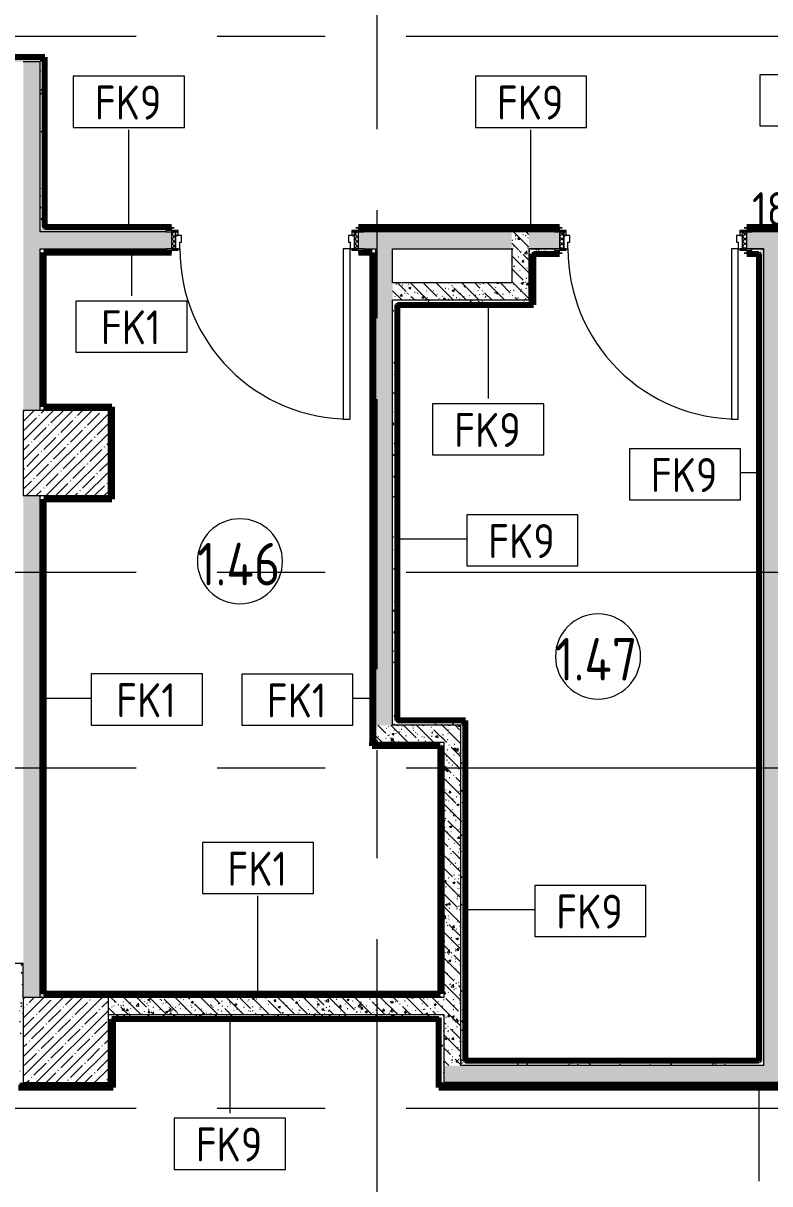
# Model space of a CAD drawing. Header units: millimetres. Extents: x 35144 to 233944, y -8553 to 29000.
# Drawn here: x 78580 to 82965, y 14555 to 21377 of the extents above; entities that cross this region are included whole.
import ezdxf

# ---------------------------------------------------------------- set-up
doc = ezdxf.new("R2010")
doc.units = ezdxf.units.MM
doc.linetypes.add('Осевая', pattern=[3175, 635, -476.25, 1587.5, -476.25])
for name, color, linetype, lineweight in [('A-AREA-IDEN', 7, 'Continuous', 9), ('A-DOOR', 7, 'Continuous', 9), ('A-DOOR-1', 7, 'Continuous', 13), ('A-DOOR-FRAM', 7, 'Continuous', 13), ('A-DOOR-FRAM-1', 7, 'Continuous', 9), ('A-WALL', 7, 'Continuous', 9), ('A-WALL-IDEN', 7, 'Continuous', 9), ('I-WALL', 7, 'Continuous', 9), ('S-COLS', 7, 'Continuous', 9), ('Оси', 7, 'Continuous', 9), ('Оси-2', 7, 'Осевая', 9)]:
    doc.layers.add(name, color=color, linetype=linetype, lineweight=lineweight)
for name, color, linetype, lineweight, true_color in [('A-WALL-3', 7, 'Continuous', 9, 0xff80c0), ('A-WALL-4', 7, 'Continuous', 9, 0x73b588), ('G-ANNO-TEXT-1', 7, 'Continuous', 9, 0x3c3c3c), ('I-WALL-1', 7, 'Continuous', 9, 0x73b588), ('I-WALL-6', 7, 'Continuous', 9, 0xc0c0c0), ('I-WALL-8', 7, 'Continuous', 80, 0xff80c0), ('I-WALL-9', 7, 'Continuous', 80, 0x73b588)]:
    doc.layers.add(name, color=color, linetype=linetype, lineweight=lineweight, true_color=true_color)
doc.styles.add('GOST Common', font='GOST_Common.ttf', dxfattribs={"width": 0.9, "height": 200})
doc.styles.add('GOST Common_1', font='GOST_Common.ttf', dxfattribs={"width": 0.9, "height": 250})
pattern_1 = [(135, (0, 0), (-75.43415, -75.43415), [106.68, -17.78, 3.556, -17.78]), (135, (0, 75.39), (-75.43415, -75.43415), []), (50, (0, 0), (127.52922, -11.15758), [13.335, -146.685]), (355, (0, 0), (-24.66966, 133.74002), [10.668, -117.348]), (100.451, (10.63, -0.93), (102.85973, 122.58178), [11.333, -124.663]), (46.184, (0, 35.56), (189.75516, -29.43036), [20.002, -220.027]), (96.636, (15.81, 33.1), (166.1822, 173.1996), [17, -186.995]), (351.184, (0, 35.56), (166.18393, 173.19757), [16.002, -176.022]), (21, (17.78, 26.67), (106.13027, -71.58603), [13.335, -146.685]), (326, (17.78, 26.67), (43.26188, 128.93175), [10.668, -117.348]), (71.451, (26.62, 20.7), (149.39198, 57.34505), [11.333, -124.663]), (37.5, (0, 0), (2.162228, 59.188357), [3.353, -112.573, 3.353, -115.773, -117.793]), (37.5, (0, 0), (2.162228, 59.188357), [-235.052, 3.353, -114.44]), (7.5, (0, 0), (46.773857, 70.126152), [3.353, -64.567, 3.353, -109.906, -44.894]), (7.5, (0, 0), (46.773857, 70.126152), [-181.178, 3.353, -41.542]), (327.5, (-39.65, 0), (94.91367, -4.010093), [3.353, -41.097, 3.353, -135.331, -184.023]), (327.5, (-39.65, 0), (94.91367, -4.010093), [-183.134, 3.353, -180.67]), (317.5, (-57.43, 0), (103.69057, 17.79882), [3.353, -54.432, 3.353, -88.748, -130.683]), (317.5, (-57.43, 0), (103.69057, 17.79882), [-149.885, 3.353, -127.33])]
pattern_2 = [(0, (0, 0), (121.92, 30.48), [10.058, -81.382, 10.058, -81.382, -487.68]), (0, (0, 0), (121.92, 30.48), [-182.88, 10.058, -172.822, 10.058, -81.382, -213.36]), (0, (0, 0), (121.92, 30.48), [-457.2, 10.058, -50.902, 10.058, -142.342]), (120, (45.72, 15.24), (-87.356454, 90.345817), [10.058, -81.382, 10.058, -81.382, -487.68]), (120, (45.72, 15.24), (-87.356454, 90.345817), [-182.88, 10.058, -172.822, 10.058, -81.382, -213.36]), (120, (45.72, 15.24), (-87.356454, 90.345817), [-457.2, 10.058, -50.902, 10.058, -142.342]), (240, (60.96, 76.2), (-34.563546, -120.825817), [10.058, -81.382, 10.058, -81.382, -487.68]), (240, (60.96, 76.2), (-34.563546, -120.825817), [-182.88, 10.058, -172.822, 10.058, -81.382, -213.36]), (240, (60.96, 76.2), (-34.563546, -120.825817), [-457.2, 10.058, -50.902, 10.058, -142.342])]

# ---------------------------------------------------------------- blocks, each defined once
blk = doc.blocks.new('110_Дверь_СКБ_1Ст_Внутренняя1 - Д-11п 1100x2100h_кладовые _все__ коридор _между помещениями блока столовой__ моечные _все_ 2-32102277-План отделки стен 1 этажа в осях 17-23')
at = {"layer": 'A-DOOR'}
h = blk.add_hatch(dxfattribs=at)
h.set_pattern_fill('FP_26', color=256, style=0, pattern_type=2)
h.set_pattern_definition([(135, (1751.41, 114.685), (-14.14214, -14.14214), []), (225, (1751.41, 114.685), (14.14214, -14.14214), [])])
h.paths.add_polyline_path([(562.5, -50), (562.5, 50), (537.5, 50), (537.5, -50)])
at = {"layer": 'A-DOOR-FRAM-1'}
h = blk.add_hatch(dxfattribs=at)
h.set_pattern_fill('FP_27', color=256, style=0, pattern_type=2)
h.set_pattern_definition([(45, (-371.384, 114.685), (-14.1421, 14.1421), []), (135, (-371.384, 114.685), (-14.1421, -14.1421), [])])
h.paths.add_polyline_path([(-512.5, -50), (-512.5, 50), (-537.5, 50), (-537.5, -50)])
at = {"layer": 'A-DOOR'}
blk.add_arc((-487.5, 50), 1000, 360, 90, dxfattribs=at)
at = {"layer": 'A-DOOR-1'}
for p, q in [((-487.5, 1050), (-487.5, 50)), ((-447.5, 1050), (-487.5, 1050)), ((-447.5, 50), (-447.5, 1050)), ((-487.5, 50), (-447.5, 50))]:
    blk.add_line(p, q, dxfattribs=at)
at = {"layer": 'A-DOOR-FRAM'}
for p, q in [((-497.5, 58), (-567.5, 58)), ((-567.5, 58), (-567.5, 50)), ((-567.5, 50), (-497.5, 50)), ((-512.5, 50), (-537.5, 50)), ((-537.5, 50), (-537.5, -50)), ((-487.5, 50), (-512.5, 50)), ((-512.5, 50), (-512.5, -30)), ((-512.5, -50), (-512.5, 50)), ((-497.5, 50), (-512.5, 50)), ((-512.5, 50), (-512.5, 49)), ((-512.5, 49), (-497.5, 49)), ((-497.5, 50), (-497.5, 58)), ((-497.5, 49), (-497.5, 50)), ((-487.5, 10), (-487.5, 50)), ((-477.5, 10), (-487.5, 10)), ((-477.5, -30), (-477.5, 10)), ((512.5, 10), (502.5, 10)), ((502.5, 10), (502.5, -30)), ((512.5, 50), (512.5, 10)), ((537.5, 50), (512.5, 50)), ((592.5, 58), (522.5, 58)), ((522.5, 58), (522.5, 50)), ((537.5, 50), (522.5, 50)), ((522.5, 50), (522.5, 49)), ((522.5, 50), (592.5, 50)), ((522.5, 49), (537.5, 49)), ((537.5, -30), (537.5, 50)), ((562.5, 50), (537.5, 50)), ((537.5, 50), (537.5, -50)), ((537.5, 49), (537.5, 50)), ((562.5, -50), (562.5, 50)), ((592.5, 50), (592.5, 58)), ((-497.5, -50), (-567.5, -50)), ((-567.5, -50), (-567.5, -58)), ((-567.5, -58), (-497.5, -58)), ((-537.5, -50), (-512.5, -50)), ((-512.5, -30), (-477.5, -30)), ((-497.5, -30), (-512.5, -30)), ((-512.5, -30), (-512.5, -50)), ((-512.5, -50), (-497.5, -50)), ((-497.5, -50), (-497.5, -30)), ((-497.5, -58), (-497.5, -50)), ((502.5, -30), (537.5, -30)), ((537.5, -30), (522.5, -30)), ((522.5, -30), (522.5, -50)), ((522.5, -50), (537.5, -50)), ((592.5, -50), (522.5, -50)), ((522.5, -50), (522.5, -58)), ((522.5, -58), (592.5, -58)), ((537.5, -50), (537.5, -30)), ((537.5, -50), (562.5, -50)), ((592.5, -58), (592.5, -50))]:
    blk.add_line(p, q, dxfattribs=at)
blk = doc.blocks.new('BSC_Колонна _Прямоугольная - 500х500-V38-План отделки стен 1 этажа в осях 17-23')
at = {"layer": 'S-COLS'}
h = blk.add_hatch(dxfattribs=at)
h.set_pattern_fill('FP_62', color=256, style=0, pattern_type=2)
h.set_pattern_definition([(45, (-78830, -15400), (-57.02463, 57.02463), []), (45, (-78772.975, -15400), (-57.02463, 57.02463), [100.806, -20.161, 3.353, -16.808])])
h.paths.add_polyline_path([(-250, -250), (250, -250), (250, 250), (-250, 250), (-250, 96.6)])
for p, q in [((250, 250), (-250, 250)), ((-250, 250), (-250, -250)), ((250, -250), (250, 250)), ((-250, -250), (250, -250))]:
    blk.add_line(p, q, dxfattribs=at)
blk = doc.blocks.new('BSC_Колонна _Прямоугольная - 500х500-V44-План отделки стен 1 этажа в осях 17-23')
at = {"layer": 'S-COLS'}
h = blk.add_hatch(dxfattribs=at)
h.set_pattern_fill('FP_67', color=256, style=0, pattern_type=2)
h.set_pattern_definition([(45, (-78830, -18850), (-57.02463, 57.02463), []), (45, (-78772.975, -18850), (-57.02463, 57.02463), [100.806, -20.161, 3.353, -16.808])])
h.paths.add_polyline_path([(-250, -250), (250, -250), (250, 250), (-250, 250)])
for p, q in [((250, 250), (-250, 250)), ((-250, 250), (-250, -250)), ((250, -250), (250, 250)), ((-250, -250), (250, -250))]:
    blk.add_line(p, q, dxfattribs=at)
blk = doc.blocks.new('М_стена_0001 - Типоразмер_без рамки-25382661-План отделки стен 1 этажа в осях 17-23')
at = {"layer": 'A-WALL-IDEN'}
for p, q in [((3.258, 1.523), (-3.273, 1.523)), ((-3.273, 1.523), (-3.273, -1.477)), ((3.258, -1.477), (3.258, 1.523)), ((-3.273, -1.477), (3.258, -1.477))]:
    blk.add_line(p, q, dxfattribs=at)
blk = doc.blocks.new('Марка_Помещения - Номер-25198446-План отделки стен 1 этажа в осях 17-23')
at = {"layer": 'A-AREA-IDEN'}
for start, end in [(360, 180), (180, 360)]:
    blk.add_arc((0, 0), 2.5, start, end, dxfattribs=at)

msp = doc.modelspace()

# ---------------------------------------------------------------- hatches: boundary and pattern name
at = {"layer": 'I-WALL'}
h = msp.add_hatch(dxfattribs=at)
h.set_pattern_fill('FP_80', color=256, style=0, pattern_type=2)
h.set_pattern_definition(pattern_2)
h.paths.add_polyline_path([(78409.8, 21150), (78679.8, 21150), (78679.8, 21170), (78379.8, 21170), (78379.8, 21158), (78409.8, 21158)])
h.paths.add_polyline_path([(77249.8, 21150), (77249.8, 21158), (77279.8, 21158), (77279.8, 21170), (76169.8, 21170), (76169.8, 21158), (76174.8, 21158), (76174.8, 21150), (76868.5, 21150)])
h.paths.add_polyline_path([(68300, 21150), (69055, 21150), (69055, 21158), (69060, 21158), (69060, 21170), (68295, 21170), (68295, 21158), (68300, 21158), (68300, 21150.1)])
h.paths.add_polyline_path([(66478.2, 21150), (67140, 21150.1), (67140, 21158), (67145, 21158), (67145, 21170), (66260, 21170), (66260, 21150)])
h.paths.add_polyline_path([(70215, 21150), (74714.8, 21150), (74714.8, 21158), (74719.8, 21158), (74719.8, 21170), (70210, 21170), (70210, 21158), (70215, 21158)])
h = msp.add_hatch(dxfattribs=at)
h.set_pattern_fill('FP_20', color=256, style=0, pattern_type=2)
h.set_pattern_definition(pattern_1)
h.paths.add_polyline_path([(78579.8, 15150), (78580, 15150.8), (78580, 15650), (78679.8, 15650), (78679.8, 18600), (78580, 18600), (78580, 19100), (78679.8, 19100), (78679.8, 21150), (78579.8, 21150), (78579.8, 15496.6)])
h = msp.add_hatch(dxfattribs=at)
h.set_pattern_fill('FP_80', color=256, style=0, pattern_type=2)
h.set_pattern_definition(pattern_2)
h.paths.add_polyline_path([(78679.8, 20170), (78699.8, 20170), (78699.8, 21170), (78679.8, 21170), (78679.8, 20582.8)])
h = msp.add_hatch(dxfattribs=at)
h.set_pattern_fill('FP_80', color=256, style=0, pattern_type=2)
h.set_pattern_definition(pattern_2)
h.paths.add_polyline_path([(81550, 20150), (81700, 20150), (81700, 20158), (81730, 20158), (81730, 20170), (80550, 20170), (80550, 20158), (80580, 20158), (80580, 20150), (81321.5, 20150)])
h.paths.add_polyline_path([(85210, 20150), (85210, 20170), (84750, 20170), (84750, 20168), (84700, 20168), (84700, 20170), (84380, 20170), (84380, 20158), (84410, 20158), (84410, 20150), (85032.3, 20150)])
h.paths.add_polyline_path([(82860, 20150), (83400, 20150), (83400, 20158), (83430, 20158), (83430, 20170), (82830, 20170), (82830, 20158), (82860, 20158), (82860, 20151)])
h.paths.add_polyline_path([(79420, 20150), (79420, 20158), (79450, 20158), (79450, 20170), (78679.8, 20170), (78679.8, 20150)])
h = msp.add_hatch(dxfattribs=at)
h.set_pattern_fill('FP_20', color=256, style=0, pattern_type=2)
h.set_pattern_definition(pattern_1)
h.paths.add_polyline_path([(81321.5, 20050), (81450, 20050), (81450, 20150), (80550, 20150), (80550, 20050), (80750, 20050)])
h.paths.add_polyline_path([(79450, 20050), (79450, 20150), (78679.8, 20150), (78679.8, 20050), (79420, 20050)])
h = msp.add_hatch(dxfattribs=at)
h.set_pattern_fill('FP_20', color=256, style=0, pattern_type=2)
h.set_pattern_definition(pattern_1)
h.paths.add_polyline_path([(81450, 19750), (81550, 19750), (81550, 20150), (81450, 20150), (81450, 19850)])
h = msp.add_hatch(dxfattribs=at)
h.set_pattern_fill('FP_20', color=256, style=0, pattern_type=2)
h.set_pattern_definition(pattern_1)
h.paths.add_polyline_path([(83430, 20050), (83430, 20150), (82830, 20150), (82830, 20050), (83400, 20050)])
h.paths.add_polyline_path([(84410, 20050), (84480, 20050), (84480, 20150), (84380, 20150), (84380, 20050)])
h.paths.add_polyline_path([(81700, 20050), (81730, 20050), (81730, 20150), (81550, 20150), (81550, 20050)])
h = msp.add_hatch(dxfattribs=at)
h.set_pattern_fill('FP_80', color=256, style=0, pattern_type=2)
h.set_pattern_definition(pattern_2)
h.paths.add_polyline_path([(78699.8, 19100), (78699.8, 20050), (78679.8, 20050), (78679.8, 19100)])
h = msp.add_hatch(dxfattribs=at)
h.set_pattern_fill('FP_80', color=256, style=0, pattern_type=2)
h.set_pattern_definition(pattern_2)
h.paths.add_polyline_path([(79450, 20030), (79450, 20042), (79420, 20042), (79420, 20050), (78699.8, 20050), (78699.8, 20030), (79420, 20030)])
h.paths.add_polyline_path([(80630, 20030), (80630, 20050), (80580, 20050), (80580, 20042), (80550, 20042), (80550, 20030), (80629, 20030)])
h = msp.add_hatch(dxfattribs=at)
h.set_pattern_fill('FP_80', color=256, style=0, pattern_type=2)
h.set_pattern_definition(pattern_2)
h.paths.add_polyline_path([(80630, 17150), (80650, 17150), (80650, 20050), (80630, 20050), (80630, 18322.3)])
h = msp.add_hatch(dxfattribs=at)
h.set_pattern_fill('FP_20', color=256, style=0, pattern_type=2)
h.set_pattern_definition(pattern_1)
h.paths.add_polyline_path([(80750, 17250), (80750, 20050), (80650, 20050), (80650, 17250)])
h = msp.add_hatch(dxfattribs=at)
h.set_pattern_fill('FP_80', color=256, style=0, pattern_type=2)
h.set_pattern_definition(pattern_2)
h.paths.add_polyline_path([(81550, 19730), (81570, 19730), (81570, 20050), (81550, 20050), (81550, 19750)])
h = msp.add_hatch(dxfattribs=at)
h.set_pattern_fill('FP_80', color=256, style=0, pattern_type=2)
h.set_pattern_definition(pattern_2)
h.paths.add_polyline_path([(81730, 20030), (81730, 20042), (81700, 20042), (81700, 20050), (81570, 20050), (81570, 20030), (81700, 20030)])
h.paths.add_polyline_path([(82910, 20030), (82910, 20050), (82860, 20050), (82860, 20042), (82830, 20042), (82830, 20030), (82902, 20030)])
h = msp.add_hatch(dxfattribs=at)
h.set_pattern_fill('FP_80', color=256, style=0, pattern_type=2)
h.set_pattern_definition(pattern_2)
h.paths.add_polyline_path([(82910, 15270), (82930, 15270), (82930, 20050), (82910, 20050), (82910, 15278)])
h = msp.add_hatch(dxfattribs=at)
h.set_pattern_fill('FP_20', color=256, style=0, pattern_type=2)
h.set_pattern_definition(pattern_1)
h.paths.add_polyline_path([(83030, 15250), (83030, 20050), (82930, 20050), (82930, 15250)])
h = msp.add_hatch(dxfattribs=at)
h.set_pattern_fill('FP_20', color=256, style=0, pattern_type=2)
h.set_pattern_definition(pattern_1)
h.paths.add_polyline_path([(80750, 19750), (81450, 19750), (81450, 19850), (80750, 19850)])
h = msp.add_hatch(dxfattribs=at)
h.set_pattern_fill('FP_80', color=256, style=0, pattern_type=2)
h.set_pattern_definition(pattern_2)
h.paths.add_polyline_path([(80750, 19730), (81550, 19730), (81550, 19750), (80750, 19750)])
h = msp.add_hatch(dxfattribs=at)
h.set_pattern_fill('FP_80', color=256, style=0, pattern_type=2)
h.set_pattern_definition(pattern_2)
h.paths.add_polyline_path([(80750, 17250), (80770, 17250), (80770, 19730), (80750, 19730), (80750, 18322.3)])
h = msp.add_hatch(dxfattribs=at)
h.set_pattern_fill('FP_80', color=256, style=0, pattern_type=2)
h.set_pattern_definition(pattern_2)
h.paths.add_polyline_path([(79100, 19100), (79100, 19120), (78699.8, 19120), (78699.8, 19100), (79080, 19100)])
h = msp.add_hatch(dxfattribs=at)
h.set_pattern_fill('FP_80', color=256, style=0, pattern_type=2)
h.set_pattern_definition(pattern_2)
h.paths.add_polyline_path([(79100, 18580), (79100, 19100), (79080, 19100), (79080, 18580)])
h = msp.add_hatch(dxfattribs=at)
h.set_pattern_fill('FP_80', color=256, style=0, pattern_type=2)
h.set_pattern_definition(pattern_2)
h.paths.add_polyline_path([(78699.8, 18580), (79080, 18580), (79080, 18600), (78679.8, 18600), (78679.8, 18580)])
h = msp.add_hatch(dxfattribs=at)
h.set_pattern_fill('FP_80', color=256, style=0, pattern_type=2)
h.set_pattern_definition(pattern_2)
h.paths.add_polyline_path([(78679.8, 15650), (78699.8, 15650), (78699.8, 18580), (78679.8, 18580), (78679.8, 16061.7)])
h = msp.add_hatch(dxfattribs=at)
h.set_pattern_fill('FP_80', color=256, style=0, pattern_type=2)
h.set_pattern_definition(pattern_2)
h.paths.add_polyline_path([(81170, 17250), (81170, 17270), (80770, 17270), (80770, 17250), (81150, 17250)])
h = msp.add_hatch(dxfattribs=at)
h.set_pattern_fill('FP_20', color=256, style=0, pattern_type=2)
h.set_pattern_definition(pattern_1)
h.paths.add_polyline_path([(81150, 17150), (81150, 17250), (80650, 17250), (80650, 17150), (81050, 17150)])
h = msp.add_hatch(dxfattribs=at)
h.set_pattern_fill('FP_80', color=256, style=0, pattern_type=2)
h.set_pattern_definition(pattern_2)
h.paths.add_polyline_path([(81170, 15250), (81170, 17250), (81150, 17250), (81150, 15250)])
h = msp.add_hatch(dxfattribs=at)
h.set_pattern_fill('FP_80', color=256, style=0, pattern_type=2)
h.set_pattern_definition(pattern_2)
h.paths.add_polyline_path([(81030, 17130), (81030, 17150), (80630, 17150), (80630, 17130), (81029, 17130)])
h = msp.add_hatch(dxfattribs=at)
h.set_pattern_fill('FP_80', color=256, style=0, pattern_type=2)
h.set_pattern_definition(pattern_2)
h.paths.add_polyline_path([(81030, 15670), (81050, 15670), (81050, 17150), (81030, 17150), (81030, 15683)])
h = msp.add_hatch(dxfattribs=at)
h.set_pattern_fill('FP_20', color=256, style=0, pattern_type=2)
h.set_pattern_definition(pattern_1)
h.paths.add_polyline_path([(81150, 15250), (81150, 17150), (81050, 17150), (81050, 15250)])
h = msp.add_hatch(dxfattribs=at)
h.set_pattern_fill('FP_80', color=256, style=0, pattern_type=2)
h.set_pattern_definition(pattern_2)
h.paths.add_polyline_path([(78560, 15150), (78580, 15150), (78580, 15850), (78560, 15850), (78560, 15496.6)])
h = msp.add_hatch(dxfattribs=at)
h.set_pattern_fill('FP_80', color=256, style=0, pattern_type=2)
h.set_pattern_definition(pattern_2)
h.paths.add_polyline_path([(81050, 15650), (81050, 15670), (78699.8, 15670), (78699.8, 15650), (79837.1, 15650)])
h = msp.add_hatch(dxfattribs=at)
h.set_pattern_fill('FP_20', color=256, style=0, pattern_type=2)
h.set_pattern_definition(pattern_1)
h.paths.add_polyline_path([(79080, 15550), (81050, 15550), (81050, 15650), (79080, 15650)])
h = msp.add_hatch(dxfattribs=at)
h.set_pattern_fill('FP_80', color=256, style=0, pattern_type=2)
h.set_pattern_definition(pattern_2)
h.paths.add_polyline_path([(81022, 15530), (81030, 15530), (81030, 15550), (79080, 15550), (79080, 15530), (79837.1, 15530)])
h = msp.add_hatch(dxfattribs=at)
h.set_pattern_fill('FP_80', color=256, style=0, pattern_type=2)
h.set_pattern_definition(pattern_2)
h.paths.add_polyline_path([(79080, 15130), (79100, 15130), (79100, 15530), (79080, 15530), (79080, 15150)])
h = msp.add_hatch(dxfattribs=at)
h.set_pattern_fill('FP_80', color=256, style=0, pattern_type=2)
h.set_pattern_definition(pattern_2)
h.paths.add_polyline_path([(81050, 15150), (81050, 15550), (81030, 15550), (81030, 15150)])
h = msp.add_hatch(dxfattribs=at)
h.set_pattern_fill('FP_20', color=256, style=0, pattern_type=2)
h.set_pattern_definition(pattern_1)
h.paths.add_polyline_path([(82805.8, 15150), (84198.4, 15150), (84198.4, 15250), (81050, 15250), (81050, 15150)])
h = msp.add_hatch(dxfattribs=at)
h.set_pattern_fill('FP_80', color=256, style=0, pattern_type=2)
h.set_pattern_definition(pattern_2)
h.paths.add_polyline_path([(82930, 15250), (82930, 15270), (81170, 15270), (81170, 15250), (82805.8, 15250)])
h = msp.add_hatch(dxfattribs=at)
h.set_pattern_fill('FP_80', color=256, style=0, pattern_type=2)
h.set_pattern_definition(pattern_2)
h.paths.add_polyline_path([(78560, 15130), (78579.8, 15150), (78560, 15150)])
h.paths.add_polyline_path([(79080, 15130), (79080, 15150), (78580, 15150), (78560, 15130), (78580, 15130)])
h = msp.add_hatch(dxfattribs=at)
h.set_pattern_fill('FP_80', color=256, style=0, pattern_type=2)
h.set_pattern_definition(pattern_2)
h.paths.add_polyline_path([(84910, 15130), (84970, 15130), (84970, 15150), (81030, 15150), (81030, 15130), (82805.8, 15130)])
at = {"layer": 'I-WALL-1'}
h = msp.add_hatch(color=256, dxfattribs=at)
h.paths.add_polyline_path([(78699.8, 21170), (78699.8, 21178), (78379.8, 21178), (78379.8, 21170), (78679.8, 21170)])
h.paths.add_polyline_path([(66478.2, 21170), (67170, 21170), (67170, 21178), (66280, 21178), (66280, 21170)])
h.paths.add_polyline_path([(70210, 21170), (74744.8, 21170), (74744.8, 21178), (70185, 21178), (70185, 21170), (70189, 21170)])
h.paths.add_polyline_path([(77279.8, 21170), (77279.8, 21178), (76144.8, 21178), (76144.8, 21170), (76868.5, 21170)])
h.paths.add_polyline_path([(68270, 21170), (69085, 21170), (69085, 21178), (68270, 21178)])
for points in [[(78699.8, 20178), (78707.8, 20178), (78707.8, 21178), (78699.8, 21178), (78699.8, 20582.8)], [(81578, 19722), (81578, 20022), (81570, 20022), (81570, 19722)], [(82910, 15278), (82910, 20030), (82902, 20030), (82902, 15278)], [(80778, 19722), (81570, 19722), (81570, 19730), (80770, 19730), (80770, 19722)], [(80778, 17270), (80778, 19722), (80770, 19722), (80770, 17270)], [(81178, 17270), (81178, 17278), (80778, 17278), (80778, 17270), (81170, 17270)], [(81170, 15270), (81178, 15270), (81178, 17270), (81170, 17270), (81170, 16061.7)], [(79100, 15522), (81022, 15522), (81022, 15530), (79100, 15530)], [(79108, 15122), (79108, 15522), (79100, 15522), (79100, 15122)], [(81030, 15130), (81030, 15530), (81022, 15530), (81022, 15130)], [(82910, 15270), (82910, 15278), (81178, 15278), (81178, 15270), (82805.8, 15270)], [(79095, 15122), (79100, 15122), (79100, 15130), (78552, 15130), (78552, 15122)], [(81022, 15122), (84700, 15122.6), (84700, 15129), (84750, 15129), (84750, 15122), (84990, 15122), (84990, 15130), (81022, 15130)]]:
    msp.add_hatch(color=256, dxfattribs=at).paths.add_polyline_path(points)
h = msp.add_hatch(color=256, dxfattribs=at)
h.paths.add_polyline_path([(85210, 20170), (85210, 20178), (84750, 20178), (84750, 20170), (85032.3, 20170)])
h.paths.add_polyline_path([(84700, 20170), (84700, 20178), (84380, 20178), (84380, 20170)])
h.paths.add_polyline_path([(78699.8, 20170), (79450, 20170), (79450, 20178), (78699.8, 20178)])
h.paths.add_polyline_path([(81321.5, 20170), (81730, 20170), (81730, 20178), (80550, 20178), (80550, 20170)])
h.paths.add_polyline_path([(82830, 20170), (83430, 20170), (83430, 20178), (82830, 20178)])
h = msp.add_hatch(color=256, dxfattribs=at)
h.paths.add_polyline_path([(81570, 20022), (81730, 20022), (81730, 20030), (81570, 20030)])
h.paths.add_polyline_path([(82902, 20022), (82902, 20030), (82830, 20030), (82830, 20022)])

# ---------------------------------------------------------------- linework, layer by layer
at = {"layer": 'A-WALL'}
for p, q in [((78679.8, 21170), (78379.8, 21170)), ((78699.8, 20170), (78699.8, 20178)), ((79450, 20170), (78699.8, 20170)), ((81700, 20150), (81550, 20150)), ((83400, 20150), (82860, 20150)), ((78699.8, 20029), (78699.8, 20030)), ((78699.8, 20030), (79450, 20030)), ((80629, 20030), (80630, 20030)), ((80630, 20030), (80630, 17150)), ((81570, 20030), (81730, 20030)), ((82902, 20030), (82910, 20030)), ((80770, 19730), (81550, 19730)), ((80770, 19722), (80770, 19730)), ((78700.8, 19120), (78699.8, 19120)), ((78699.8, 18580), (79080, 18580)), ((78699.8, 15670), (78699.8, 18580)), ((80778, 17270), (80770, 17270)), ((81170, 15270), (81170, 17250)), ((81029, 17130), (81030, 17130)), ((81030, 17130), (81030, 15670)), ((81030, 15670), (78699.8, 15670)), ((81022, 15530), (81030, 15530)), ((81030, 15530), (81030, 15150)), ((81178, 15270), (81170, 15270)), ((82910, 15278), (82910, 15270))]:
    msp.add_line(p, q, dxfattribs=at)
at = {"layer": 'A-WALL-3'}
for p, q in [((78699.8, 20029), (78699.8, 19120)), ((80629, 20030), (80550, 20030)), ((78700.8, 19120), (79100, 19120)), ((81029, 17130), (80630, 17130))]:
    msp.add_line(p, q, dxfattribs=at)
at = {"layer": 'A-WALL-4'}
for p, q in [((78699.8, 21170), (78699.8, 20178)), ((81570, 20030), (81570, 20022)), ((82902, 20030), (82830, 20030)), ((82910, 15278), (82910, 20030)), ((80770, 19722), (80770, 17270)), ((80778, 17270), (81170, 17270)), ((81022, 15530), (79100, 15530)), ((79100, 15530), (79100, 15522)), ((81178, 15270), (82910, 15270))]:
    msp.add_line(p, q, dxfattribs=at)
at = {"layer": 'A-WALL-IDEN'}
for p, q in [((79200.4, 20174), (79200.4, 20750.7)), ((81562.7, 20174), (81562.7, 20750.7)), ((79215.7, 20029.5), (79215.7, 19773.7)), ((81311.3, 19726), (81311.3, 19170.2)), ((82906, 18733.6), (82793.5, 18733.6)), ((80774, 18345.2), (81184.9, 18345.2)), ((78700.3, 17409.8), (78979.1, 17409.8)), ((80629.5, 17408.4), (80517, 17408.4)), ((79958.8, 15670.5), (79958.8, 16247.2)), ((81174, 16167.4), (81584.9, 16167.4)), ((79793.3, 15526), (79793.3, 14970.2)), ((82900.7, 15126), (82900.7, 14570.2))]:
    msp.add_line(p, q, dxfattribs=at)
at = {"layer": 'I-WALL-6'}
for p, q in [((78679.8, 21150), (78579.8, 21150)), ((78679.8, 20150), (78679.8, 21150)), ((79420, 20150), (78679.8, 20150)), ((79450, 20158), (79450, 20170)), ((80550, 20170), (80550, 20158)), ((81550, 20150), (80580, 20150)), ((81730, 20158), (81730, 20170)), ((82830, 20170), (82830, 20158)), ((78679.8, 19100), (78679.8, 20050)), ((78679.8, 20050), (79420, 20050)), ((79450, 20030), (79450, 20042)), ((80550, 20042), (80550, 20030)), ((80580, 20050), (80650, 20050)), ((80650, 20050), (80650, 17150)), ((80750, 19850), (80750, 20050)), ((80750, 20050), (81450, 20050)), ((81450, 20050), (81450, 19850)), ((81550, 20050), (81700, 20050)), ((81550, 20050), (81550, 19750)), ((81700, 20050), (81550, 20050)), ((81730, 20030), (81730, 20042)), ((82830, 20042), (82830, 20030)), ((82860, 20050), (82930, 20050)), ((82930, 20050), (82860, 20050)), ((82930, 15250), (82930, 20050)), ((81450, 19850), (80750, 19850)), ((80750, 17250), (80750, 19750)), ((80750, 19750), (81550, 19750)), ((78679.8, 15650), (78679.8, 18600)), ((81150, 17250), (80750, 17250)), ((81150, 15250), (81150, 17250)), ((80650, 17150), (81050, 17150)), ((81050, 17150), (81050, 15650)), ((78580, 15850), (76419.8, 15850)), ((78580, 15650), (78580, 15850)), ((81050, 15650), (79080, 15650)), ((79080, 15550), (81050, 15550)), ((81050, 15550), (81050, 15150)), ((82930, 15250), (81150, 15250)), ((84970, 15150), (81050, 15150))]:
    msp.add_line(p, q, dxfattribs=at)
at = {"layer": 'I-WALL-8'}
for p, q in [((78700.8, 20029), (79450, 20029)), ((78700.8, 19121), (78700.8, 20029)), ((79450, 20029), (79450, 20030)), ((80550, 20030), (80550, 20029)), ((80550, 20029), (80629, 20029)), ((80629, 20029), (80629, 17129)), ((79101, 19121), (78700.8, 19121)), ((79100, 19120), (79100, 18580)), ((79101, 18579), (79101, 19121)), ((78700.8, 18579), (79101, 18579)), ((78700.8, 15671), (78700.8, 18579)), ((79100, 18580), (79080, 18580)), ((80629, 17129), (81029, 17129)), ((80630, 17130), (80630, 17150)), ((81029, 17129), (81029, 15671)), ((81029, 15671), (78700.8, 15671))]:
    msp.add_line(p, q, dxfattribs=at)
at = {"layer": 'I-WALL-9'}
for p, q in [((78707.8, 21178), (78379.8, 21178)), ((78679.8, 21170), (78699.8, 21170)), ((78707.8, 20178), (78707.8, 21178)), ((79450, 20178), (78707.8, 20178)), ((79450, 20170), (79450, 20178)), ((81730, 20178), (80550, 20178)), ((80550, 20178), (80550, 20170)), ((80550, 20170), (81730, 20170)), ((81730, 20170), (81730, 20178)), ((83430, 20178), (82830, 20178)), ((82830, 20178), (82830, 20170)), ((82830, 20170), (83430, 20170)), ((81570, 20022), (81570, 19730)), ((81578, 20022), (81730, 20022)), ((81578, 19722), (81578, 20022)), ((81730, 20022), (81730, 20030)), ((82830, 20030), (82830, 20022)), ((82830, 20022), (82902, 20022)), ((82902, 20022), (82902, 15278)), ((80778, 19722), (81578, 19722)), ((80778, 17278), (80778, 19722)), ((81570, 19730), (81550, 19730)), ((81178, 17278), (80778, 17278)), ((81170, 17270), (81170, 17250)), ((81178, 15278), (81178, 17278)), ((79100, 15522), (79100, 15130)), ((81022, 15522), (79100, 15522)), ((79108, 15122), (79108, 15522)), ((81022, 15122), (81022, 15530)), ((82902, 15278), (81178, 15278)), ((81030, 15130), (81030, 15150)), ((78552, 15122), (79108, 15122)), ((79100, 15130), (78560, 15130)), ((81022, 15122), (84700, 15122)), ((84990, 15130), (81030, 15130))]:
    msp.add_line(p, q, dxfattribs=at)
at = {"layer": 'Оси'}
for p, q in [((82200, 21300), (84700, 21300)), ((82200, 18150), (84700, 18150)), ((82200, 17000), (84700, 17000)), ((81600, 15000), (84100, 15000))]:
    msp.add_line(p, q, dxfattribs=at)
at = {"layer": 'Оси-2'}
for p, q in [((80660, 593.7), (80660, 24890.1)), ((38443.7, 21300), (82200, 21300)), ((38443.7, 18150), (82200, 18150)), ((38443.7, 17000), (82200, 17000)), ((38443.7, 15000), (81600, 15000))]:
    msp.add_line(p, q, dxfattribs=at)

# ---------------------------------------------------------------- block references
at = {"layer": 'A-AREA-IDEN', "xscale": 99.99999999999993, "yscale": 99.99999999999993, "zscale": 99.99999999999993}
for p in [(79853.2, 18213.9), (81956.4, 17654.5)]:
    msp.add_blockref('Марка_Помещения - Номер-25198446-План отделки стен 1 этажа в осях 17-23', p, dxfattribs=at)
at = {"layer": 'A-DOOR', "rotation": 180}
for p in [(80012.5, 20100), (82292.5, 20100)]:
    msp.add_blockref('110_Дверь_СКБ_1Ст_Внутренняя1 - Д-11п 1100x2100h_кладовые _все__ коридор _между помещениями блока столовой__ моечные _все_ 2-32102277-План отделки стен 1 этажа в осях 17-23', p, dxfattribs=at)
at = {"layer": 'A-WALL-IDEN', "xscale": 99.99999999999993, "yscale": 99.99999999999993, "zscale": 99.99999999999993}
for p in [(79201.2, 20912.3), (81563.5, 20912.3), (83235.1, 20921.2), (79216.5, 19591.2), (81312.1, 18987.7), (82467.7, 18723.2), (81512.3, 18334.7), (79306.5, 17399.3), (80191.2, 17397.9), (79959.6, 16408.8), (81912.3, 16156.9), (79794.1, 14787.7)]:
    msp.add_blockref('М_стена_0001 - Типоразмер_без рамки-25382661-План отделки стен 1 этажа в осях 17-23', p, dxfattribs=at)
at = {"layer": 'S-COLS'}
for name, p in [('BSC_Колонна _Прямоугольная - 500х500-V44-План отделки стен 1 этажа в осях 17-23', (78830, 18850)), ('BSC_Колонна _Прямоугольная - 500х500-V38-План отделки стен 1 этажа в осях 17-23', (78830, 15400))]:
    msp.add_blockref(name, p, dxfattribs=at)

# ---------------------------------------------------------------- texts
at = {"layer": 'A-AREA-IDEN', "char_height": 250, "width": 627.721, "attachment_point": 1, "style": 'GOST Common_1'}
for s, insert in [('1.46', (79602.3, 18322.5)), ('1.47', (81705.5, 17763.1))]:
    msp.add_mtext(s, dxfattribs=dict(at, insert=insert))
at = {"layer": 'A-WALL-IDEN', "char_height": 200, "attachment_point": 1, "style": 'GOST Common'}
for s, insert, width in [('FK9', (79000.3, 21010.3), 497.848), ('FK9', (81362.6, 21010.3), 497.848), ('FK1', (79036.3, 19689.2), 447.342), ('FK9', (81111.1, 19085.7), 497.848), ('FK9', (82266.8, 18821.2), 497.848), ('FK9', (81311.3, 18432.8), 497.848), ('FK1', (79126.2, 17497.3), 447.342), ('FK1', (80011, 17495.9), 447.342), ('FK1', (79779.3, 16506.8), 447.342), ('FK9', (81711.3, 16255), 497.848), ('FK9', (79593.2, 14885.7), 497.848)]:
    msp.add_mtext(s, dxfattribs=dict(at, insert=insert, width=width))
at = {"layer": 'G-ANNO-TEXT-1', "insert": (82861.5, 20383.9), "char_height": 200, "width": 584.43, "attachment_point": 1, "style": 'GOST Common'}
msp.add_mtext('1800', dxfattribs=at)

doc.saveas('drawing.dxf')
